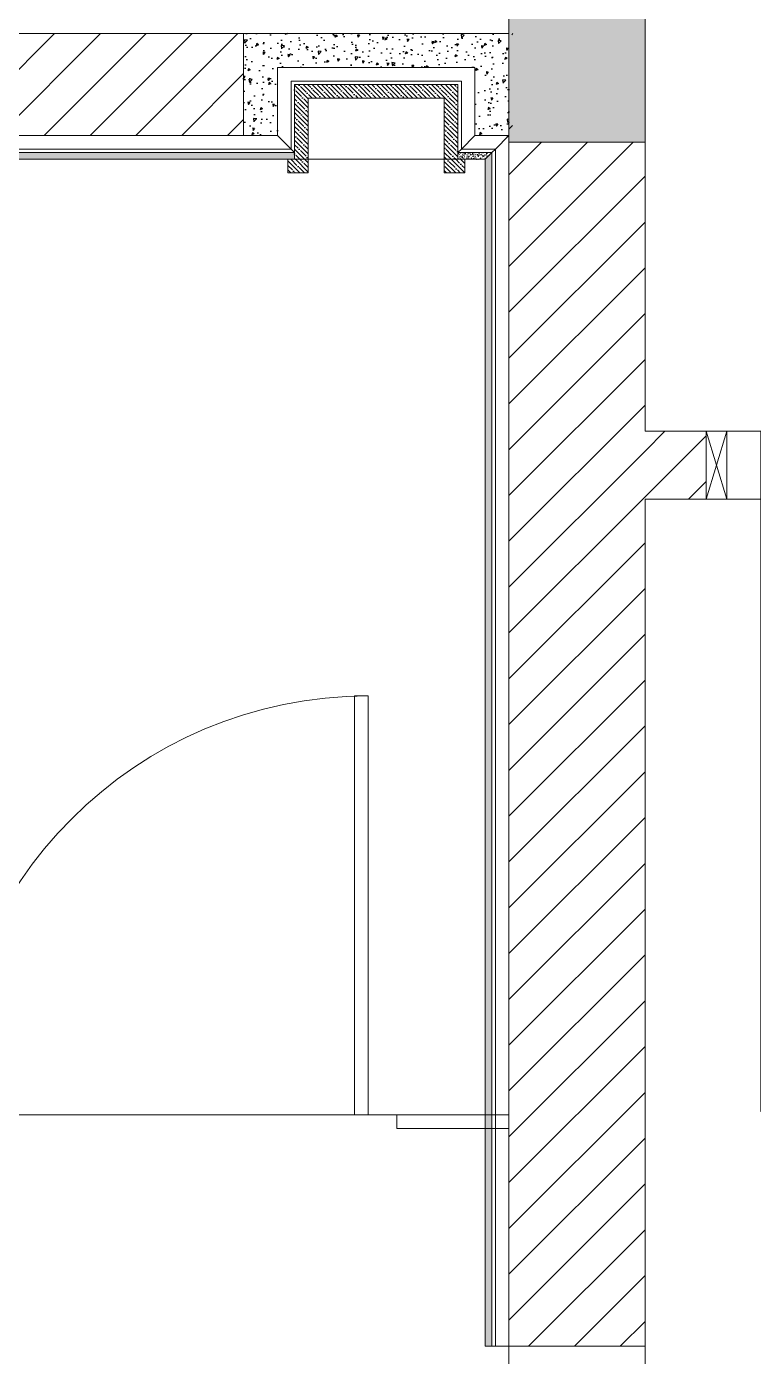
# Model space of a CAD drawing. Header units: millimetres. Extents: x -18512 to 101824, y -95768 to 52898.
# Drawn here: x 64969 to 66037, y -86323 to -84367 of the extents above; entities that cross this region are included whole.
import ezdxf

# ---------------------------------------------------------------- set-up
doc = ezdxf.new("R2010")
doc.units = ezdxf.units.MM
doc.header["$LTSCALE"] = 25
doc.layers.get('0').update_dxf_attribs({"color": 254, "lineweight": 0})
for name, color, linetype, lineweight in [('A-DOOR', 31, 'Continuous', 18), ('A-WOODEN DOOR FRAM', 9, 'Continuous', 9), ('I-FLR-TILE', 253, 'Continuous', 9), ('I-WALL', 2, 'Continuous', 9), ('S-COLS', 6, 'Continuous', 9)]:
    doc.layers.add(name, color=color, linetype=linetype, lineweight=lineweight)
doc.layers.add('AR WALL HATCH', color=8, linetype='Continuous')
doc.layers.add('HAT', color=8, linetype='Continuous')
pattern_1 = [(315, (63081.575, -155666.378), (-6.7351921, -6.7351921), []), (315, (63088.31, -155666.378), (-6.7351921, -6.7351921), [11.90625, -2.38125, 0, -2.38125])]
pattern_2 = [(37.5, (59229.075, -128347.3092), (-0.16000313, 4.89413237), [0, -3.8608, 0, -4.318, 0, -4.1275]), (7.5, (59229.075, -128347.309), (4.4952328, 7.168251), [0, -2.0828, 0, -3.4798, 0, -1.3335]), (327.5, (59225.951, -128347.3092), (7.9099237, 0.01437185), [0, -1.27, 0, -4.572, 0, -5.969]), (317.5, (59225.951, -128347.309), (7.6355645, 2.2292932), [0, -0.635, 0, -2.9972, 0, -3.429])]
pattern_3 = [(45, (59229.075, -128347.31), (-33.67596, 33.67596), [])]

# ---------------------------------------------------------------- blocks, each defined once
blk = doc.blocks.new('C  Naga_Single-Flush-Dbl Acting - NAGA-Glass Door _GD01_-7050126-FIRST FLOOR FURNITURE PLAN')
at = {"layer": 'A-DOOR'}
for p, q in [((288, -10), (308, -10)), ((288, -626), (288, -10)), ((288, -10), (288, -626)), ((308, -10), (288, -10)), ((308, -10), (308, -626)), ((308, -626), (308, -10)), ((308, -626), (288, -626)), ((288, -626), (308, -626))]:
    blk.add_line(p, q, dxfattribs=at)
blk.add_arc((308, -10), 616, 180, 270, dxfattribs=at)
blk = doc.blocks.new('A$C6F726D13')
at = {"color": 252, "lineweight": 5}
blk.add_line((-510, -2759.3), (190, -2759.3), dxfattribs=at)
blk.add_blockref('C  Naga_Single-Flush-Dbl Acting - NAGA-Glass Door _GD01_-7050126-FIRST FLOOR FURNITURE PLAN', (-160, -2749.3), dxfattribs=at)
blk = doc.blocks.new('E  Naga_Single-Panel2 - NAGA-Bedroom Door _WD05_-8668704-FIRST FLOOR PLAN')
at = {"layer": 'A-DOOR', "lineweight": 18}
for p, q in [((-450, 50), (-500, 50)), ((-450, 50), (-450, -50)), ((500, 50), (450, 50)), ((450, 50), (450, -50)), ((450, -50), (450, 50)), ((-450, -50), (-500, -50)), ((399, -950.2), (399, -50)), ((399, -50), (450, -50)), ((450, -50), (450, -950.2)), ((450, -50), (500, -50)), ((450, -950.2), (399, -950.2))]:
    blk.add_line(p, q, dxfattribs=at)
at = {"layer": 'A-DOOR'}
blk.add_arc((450, -50), 900, 180, 266.7515, dxfattribs=at)
blk = doc.blocks.new('C  Naga_Single-Flush-Dbl Acting - NAGA-Glass Door _GD01_-7050126-FIRST FLOOR PLAN')
at = {"layer": 'A-DOOR'}
for p, q in [((288, -10), (308, -10)), ((288, -626), (288, -10)), ((288, -10), (288, -626)), ((308, -10), (288, -10)), ((308, -10), (308, -626)), ((308, -626), (308, -10)), ((308, -626), (288, -626)), ((288, -626), (308, -626))]:
    blk.add_line(p, q, dxfattribs=at)
blk.add_arc((308, -10), 616, 180, 270, dxfattribs=at)

msp = doc.modelspace()

# ---------------------------------------------------------------- hatches: boundary and pattern name
at = {"layer": 'AR WALL HATCH', "lineweight": 5}
h = msp.add_hatch(dxfattribs=at)
h.set_pattern_fill('ANSI31', color=256, scale=15, style=0)
h.set_pattern_definition(pattern_3)
h.paths.add_polyline_path([(61968.1, -84377.4), (65678.1, -84377.4), (65678.1, -84527.4), (65684.8, -84527.4), (65678.1, -84452.4), (65678.1, -84414.9), (65678.1, -84396.1), (65678.1, -84386.7), (65678.1, -84382), (65678.1, -84379.7), (65697.7, -84377.4), (65288.1, -84377.4), (65288.1, -84527.4), (61968.1, -84527.4)])
h = msp.add_hatch(dxfattribs=at)
h.set_pattern_fill('ANSI31', color=256, scale=15, style=0)
h.set_pattern_definition(pattern_3)
h.paths.add_polyline_path([(65678.1, -84537.4), (65878.1, -84537.4), (65878.1, -86307.6), (65678.1, -86307.6), (65678.1, -84693.4)])
h = msp.add_hatch(dxfattribs=at)
h.set_pattern_fill('ANSI31', color=256, scale=15, style=0)
h.set_pattern_definition(pattern_3)
h.paths.add_polyline_path([(67768.1, -84962.4), (67768.1, -85062.4), (67028.1, -85062.4), (67028.1, -84962.4), (67748.1, -84962.4)])
h.paths.add_polyline_path([(65898.1, -84962.4), (65968.1, -84962.4), (65968.1, -85062.4), (65878.1, -85062.4), (65878.1, -84962.4)])
at = {"layer": 'HAT'}
h = msp.add_hatch(dxfattribs=at)
h.set_pattern_fill('AR-CONC', color=256, scale=0.2, angle=180, style=0)
h.set_pattern_definition([(230, (59229.075, -128347.31), (-36.436934, 3.187817), [3.81, -41.91]), (175, (59229.075, -128347.31), (7.048565, -38.21133), [3.048, -33.528]), (280.451, (59226.04, -128347.044), (-29.3885, -35.023338), [3.238, -35.618]), (226.1842, (59229.075, -128357.47), (-54.21581, 8.408466), [5.715, -62.865]), (276.6356, (59224.557, -128356.77), (-47.48085, -49.48511), [4.857, -53.427]), (171.184, (59229.075, -128357.47), (-47.48092, -49.485024), [4.572, -50.292]), (201, (59223.995, -128354.93), (-30.322976, 20.453104), [3.81, -41.91]), (146, (59223.995, -128354.93), (-12.360406, -36.837593), [3.048, -33.528]), (251.4514, (59221.468, -128353.225), (-42.683298, -16.384572), [3.238, -35.618]), (217.5, (59229.075, -128347.309), (-0.6177207, -16.9110078), [0, -33.1216, 0, -34.036, 0, -33.655]), (187.5, (59229.075, -128347.31), (-13.3639325, -20.036115), [0, -19.4056, 0, -32.3596, 0, -12.827]), (147.5, (59240.403, -128347.309), (-27.118119, 1.145749), [0, -12.7, 0, -39.624, 0, -52.578]), (137.5, (59245.483, -128347.31), (-29.625836, -5.085298), [0, -16.51, 0, -26.3144, 0, -37.338])])
h.paths.add_polyline_path([(65678.1, -84527.4), (65678.1, -84377.4), (65288.1, -84377.4), (65288.1, -84527.4), (65338.1, -84527.4), (65338.1, -84427.4), (65628.1, -84427.4), (65628.1, -84527.4)])
h = msp.add_hatch(dxfattribs=at)
h.set_pattern_fill('ANSI35', color=256, scale=1.5, style=0)
h.set_pattern_definition(pattern_1)
h.paths.add_polyline_path([(65363.1, -84562.4), (65383.1, -84562.4), (65383.1, -84472.4), (65583.1, -84472.4), (65583.1, -84562.4), (65603.1, -84562.4), (65603.1, -84452.4), (65363.1, -84452.4)])
h = msp.add_hatch(dxfattribs=at)
h.set_pattern_fill('AR-SAND', color=256, scale=0.1, style=0)
h.set_pattern_definition(pattern_2)
h.paths.add_polyline_path([(65363.1, -84552.4), (62193.1, -84552.4), (62203.1, -84562.4), (65363.1, -84562.4)])
h = msp.add_hatch(dxfattribs=at)
h.set_pattern_fill('ANSI35', color=256, scale=1.5, style=0)
h.set_pattern_definition(pattern_1)
h.paths.add_polyline_path([(65353.1, -84562.4), (65383.1, -84562.4), (65383.1, -84582.4), (65353.1, -84582.4)])
h = msp.add_hatch(dxfattribs=at)
h.set_pattern_fill('ANSI35', color=256, scale=1.5, style=0)
h.set_pattern_definition(pattern_1)
h.paths.add_polyline_path([(65613.1, -84562.4), (65583.1, -84562.4), (65583.1, -84582.4), (65613.1, -84582.4)])
h = msp.add_hatch(dxfattribs=at)
h.set_pattern_fill('AR-SAND', color=256, scale=0.1, style=0)
h.set_pattern_definition([(322.5, (63081.575, -155666.3775), (-0.16000313, -4.89413237), [0, -3.8608, 0, -4.318, 0, -4.1275]), (352.5, (63081.575, -155666.3775), (4.49523283, -7.168251), [0, -2.0828, 0, -3.4798, 0, -1.3335]), (32.5, (63078.451, -155666.3775), (7.9099237, -0.01437185), [0, -1.27, 0, -4.572, 0, -5.969]), (42.5, (63078.451, -155666.3775), (7.6355645, -2.22929323), [0, -0.635, 0, -2.9972, 0, -3.429])])
h.paths.add_polyline_path([(65603.1, -84552.4), (65653.1, -84552.4), (65643.1, -84562.4), (65603.1, -84562.4)])
h = msp.add_hatch(dxfattribs=at)
h.set_pattern_fill('AR-SAND', color=256, scale=0.1, style=0)
h.set_pattern_definition(pattern_2)
h.paths.add_polyline_path([(65653.1, -84552.4), (65653.1, -86307.6), (65643.1, -86307.6), (65643.1, -84562.4)])
at = {"layer": 'S-COLS', "lineweight": 5}
msp.add_hatch(color=252, dxfattribs=at).paths.add_polyline_path([(65678.1, -83937.4), (65878.1, -83937.4), (65878.1, -84537.4), (65678.1, -84537.4), (65678.1, -84316.8)], flags=0)

# ---------------------------------------------------------------- linework, layer by layer
at = {"layer": 'A-WOODEN DOOR FRAM'}
for points in [[(65998.1, -85062.4), (65968.1, -85062.4), (65968.1, -84962.4), (65998.1, -84962.4)], [(65678.1, -86307.6), (65878.1, -86307.6), (65878.1, -86337.6), (65678.1, -86337.6)]]:
    msp.add_lwpolyline(points, close=True, dxfattribs=at)
for points in [[(65968.1, -85062.4), (65998.1, -84962.4)], [(65998.1, -85062.4), (65968.1, -84962.4)]]:
    msp.add_lwpolyline(points, dxfattribs=at)
at = {"layer": 'I-FLR-TILE', "lineweight": 13}
for points in [[(65358.1, -84547.4), (65338.1, -84527.4), (65338.1, -84427.4), (65628.1, -84427.4), (65628.1, -84527.4), (65608.1, -84547.4), (65608.1, -84447.4), (65358.1, -84447.4), (65358.1, -84547.4)], [(65363.1, -84562.4), (65383.1, -84562.4), (65383.1, -84472.4), (65583.1, -84472.4), (65583.1, -84562.4), (65603.1, -84562.4), (65603.1, -84452.4), (65363.1, -84452.4), (65363.1, -84562.4), (65383.1, -84562.4)]]:
    msp.add_lwpolyline(points, dxfattribs=at)
for points in [[(65338.1, -84527.4), (62168.1, -84527.4), (62188.1, -84547.4), (65358.1, -84547.4)], [(65628.1, -84527.4), (65678.1, -84527.4), (65658.1, -84547.4), (65608.1, -84547.4)], [(65678.1, -84527.4), (65678.1, -86307.6), (65658.1, -86307.6), (65658.1, -84547.4)], [(65358.1, -84547.4), (62188.1, -84547.4), (62193.1, -84552.4), (65363.1, -84552.4)], [(65363.1, -84552.4), (62193.1, -84552.4), (62203.1, -84562.4), (65363.1, -84562.4)], [(65608.1, -84547.4), (65658.1, -84547.4), (65653.1, -84552.4), (65603.1, -84552.4)], [(65603.1, -84552.4), (65653.1, -84552.4), (65643.1, -84562.4), (65603.1, -84562.4)], [(65653.1, -84552.4), (65653.1, -86307.6), (65643.1, -86307.6), (65643.1, -84562.4)], [(65658.1, -84547.4), (65658.1, -86307.6), (65653.1, -86307.6), (65653.1, -84552.4)]]:
    msp.add_lwpolyline(points, close=True, dxfattribs=at)
at = {"layer": 'I-FLR-TILE', "lineweight": 18}
for points in [[(65353.1, -84562.4), (65383.1, -84562.4), (65383.1, -84582.4), (65353.1, -84582.4)], [(65613.1, -84562.4), (65583.1, -84562.4), (65583.1, -84582.4), (65613.1, -84582.4)]]:
    msp.add_lwpolyline(points, close=True, dxfattribs=at)
at = {"layer": 'I-WALL'}
for p, q in [((65678.1, -83727.4), (65678.1, -86307.6)), ((65878.1, -84962.4), (65878.1, -83727.4)), ((61638.1, -84377.4), (65288.1, -84377.4)), ((65288.1, -84527.4), (62168.1, -84527.4)), ((65678.1, -84537.4), (65878.1, -84537.4)), ((65878.1, -84962.4), (65968.1, -84962.4)), ((65968.1, -84962.4), (65968.1, -85062.4)), ((65968.1, -85062.4), (65878.1, -85062.4)), ((65878.1, -85062.4), (65878.1, -86307.6)), ((65513.1, -85967.6), (65658.1, -85967.6)), ((65513.1, -85987.6), (65513.1, -85967.6)), ((65678.1, -85967.6), (65658.1, -85967.6)), ((65658.1, -85987.6), (65513.1, -85987.6)), ((65678.1, -85987.6), (65658.1, -85987.6)), ((65878.1, -86307.6), (65678.1, -86307.6))]:
    msp.add_line(p, q, dxfattribs=at)
for points in [[(65678.1, -84527.4), (65678.1, -84377.4), (65288.1, -84377.4), (65288.1, -84527.4), (65338.1, -84527.4), (65338.1, -84427.4), (65628.1, -84427.4), (65628.1, -84527.4), (65678.1, -84527.4)], [(65583.1, -84562.4), (65383.1, -84562.4)]]:
    msp.add_lwpolyline(points, dxfattribs=at)
at = {"layer": 'S-COLS', "color": 8}
for p, q in [((65678.1, -83937.4), (65678.1, -84537.4)), ((65878.1, -83937.4), (65878.1, -84537.4)), ((65878.1, -84537.4), (65678.1, -84537.4))]:
    msp.add_line(p, q, dxfattribs=at)

# ---------------------------------------------------------------- block references
at = {"color": 252, "xscale": -1, "rotation": 180}
msp.add_blockref('A$C6F726D13', (65323.1, -88726.9), dxfattribs=at)
at = {"layer": 'A-DOOR', "xscale": -1}
msp.add_blockref('E  Naga_Single-Panel2 - NAGA-Bedroom Door _WD05_-8668704-FIRST FLOOR PLAN', (66498.1, -85012.4), dxfattribs=at)
at = {"layer": 'A-DOOR', "xscale": -1, "rotation": 180}
msp.add_blockref('C  Naga_Single-Flush-Dbl Acting - NAGA-Glass Door _GD01_-7050126-FIRST FLOOR PLAN', (65163.1, -85977.6), dxfattribs=at)

doc.saveas('drawing.dxf')
